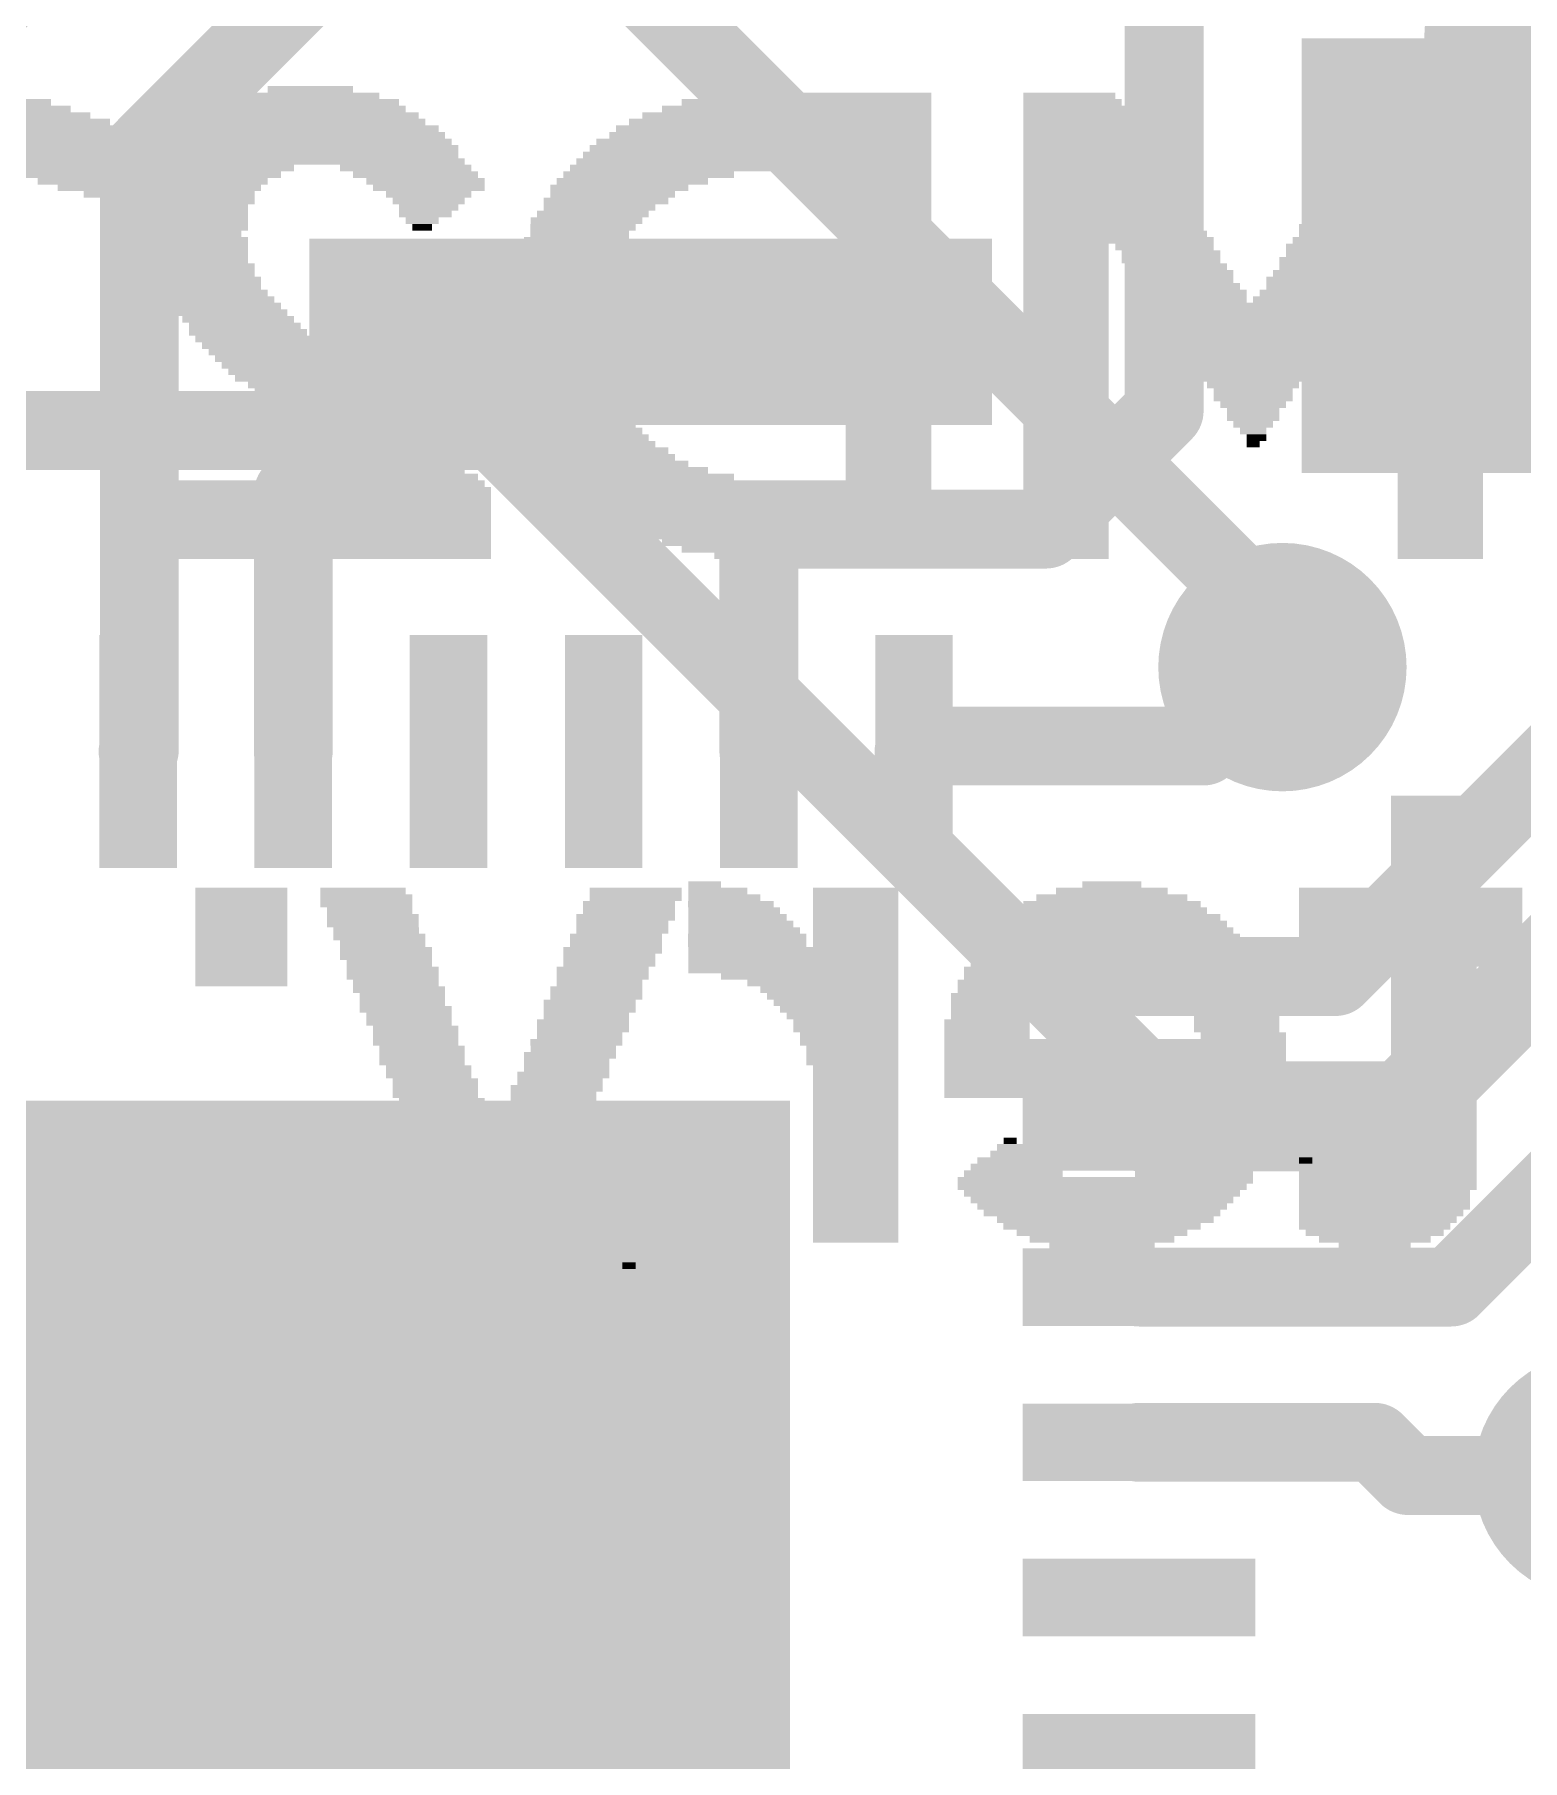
# Model space of a CAD drawing. Extents: x -25.4 to 25.4, y -25.4 to 25.5.
# Drawn here: x -0.08 to 4.71, y 9.69 to 15.25 of the extents above; entities that cross this region are included whole.
import ezdxf

# ---------------------------------------------------------------- set-up
doc = ezdxf.new("R2010")
doc.units = 0
for name, color, linetype in [('1', 12, 'CONTINUOUS'), ('16', 132, 'CONTINUOUS'), ('18', 110, 'CONTINUOUS'), ('20', 53, 'CONTINUOUS'), ('204', 40, 'CONTINUOUS')]:
    doc.layers.add(name, color=color, linetype=linetype)

# ---------------------------------------------------------------- blocks, each defined once
blk = doc.blocks.new('RECT')
blk.add_solid([(-0.5, -0.5), (0.5, -0.5), (-0.5, 0.5), (0.5, 0.5)])
blk = doc.blocks.new('ROUNDV')
at = {"const_width": 0.5}
blk.add_lwpolyline([(0, -0.25, 1), (0, 0.25, 1), (0, -0.25)], format="xyb", dxfattribs=at)

msp = doc.modelspace()

# ---------------------------------------------------------------- linework, layer by layer
at = {"layer": '1'}
for points, const_width in [([(0, 20.32, 0.4142), (-20.32, 0)], 0.254), ([(20.32, 0, 0.4142), (0, 20.32)], 0.254), ([(4.8514, 15.24, 1), (4.5466, 15.24)], 0.3048), ([(4.5912, 15.3478, 1), (4.8068, 15.1322)], 0.3048), ([(0.3175, 14.859, 1), (0.1905, 14.859)], 0.127), ([(0.2091, 14.9039, 1), (0.2989, 14.8141)], 0.127), ([(4.5466, 14.533, 1), (4.8514, 14.533)], 0.3048), ([(1.27, 14.351, 1), (1.27, 14.224)], 0.127), ([(1.3149, 14.2426, 1), (1.2251, 14.3324)], 0.127), ([(1.9015, 14.224, 1), (1.9015, 14.351)], 0.127), ([(3.6009, 13.9886, 1), (3.5111, 14.0784)], 0.127), ([(3.4925, 14.0335, 1), (3.6195, 14.0335)], 0.127), ([(0.8135, 13.7675, 1), (0.6865, 13.7675)], 0.127), ([(0.7051, 13.8124, 1), (0.7949, 13.7226)], 0.127), ([(2.3135, 13.6525, 1), (2.1865, 13.6525)], 0.127), ([(2.25, 13.716, 1), (2.25, 13.589)], 0.127), ([(3.1301, 13.6974, 1), (3.2199, 13.6076)], 0.127), ([(3.175, 13.589, 1), (3.175, 13.716)], 0.127), ([(3.9819, 13.1631, 1), (3.8921, 13.2529)], 0.127), ([(0.2989, 12.8956, 1), (0.2091, 12.9854)], 0.127), ([(2.7675, 13.0175, 1), (2.7675, 12.8905)], 0.127), ([(2.8124, 12.9091, 1), (2.7226, 12.9989)], 0.127), ([(3.6381, 12.9989, 1), (3.7279, 12.9091)], 0.127), ([(3.683, 12.8905, 1), (3.683, 13.0175)], 0.127), ([(0.2051, 12.9814, 1), (0.2949, 12.8916)], 0.127), ([(2.7051, 12.9814, 1), (2.7949, 12.8916)], 0.127), ([(0.1905, 12.9405, 1), (0.3175, 12.9405)], 0.127), ([(0.6865, 12.9365, 1), (0.8135, 12.9365)], 0.127), ([(2.1865, 12.9365, 1), (2.3135, 12.9365)], 0.127), ([(3.475, 12.275, 1), (3.475, 12.148)], 0.127), ([(4.0631, 12.2564, 1), (4.1529, 12.1666)], 0.127), ([(4.108, 12.148, 1), (4.108, 12.275)], 0.127), ([(3.475, 11.775, 1), (3.475, 11.648)], 0.127), ([(4.2371, 11.7564, 1), (4.3269, 11.6666)], 0.127), ([(4.282, 11.648, 1), (4.282, 11.775)], 0.127), ([(3.475, 11.275, 1), (3.475, 11.148)], 0.127), ([(4.4356, 11.2564, 1), (4.5254, 11.1666)], 0.127), ([(4.4805, 11.148, 1), (4.4805, 11.275)], 0.127), ([(3.475, 10.775, 1), (3.475, 10.648)], 0.127), ([(4.2794, 10.7564, 1), (4.1896, 10.6666)], 0.127), ([(4.2345, 10.648, 1), (4.2345, 10.775)], 0.127), ([(4.3415, 10.668, 1), (4.3415, 10.541)], 0.127), ([(4.2966, 10.5596, 1), (4.3864, 10.6494)], 0.127)]:
    msp.add_lwpolyline(points, format="xyb", dxfattribs=dict(at, const_width=const_width))
for points, const_width in [([(4.699, 15.24), (5.334, 15.875)], 0.6096), ([(0.381, 15.9385), (-1.25, 14.3075)], 0.254), ([(0.254, 14.859), (0.9525, 15.5575)], 0.254), ([(3.556, 14.0335), (3.556, 15.494)], 0.254), ([(4.699, 14.533), (4.699, 15.24)], 0.6096), ([(0.254, 14.859), (0.254, 12.9405)], 0.254), ([(0.75, 13.7675), (1.27, 14.2875)], 0.254), ([(1.27, 14.2875), (1.9015, 14.2875)], 0.254), ([(3.175, 13.6525), (3.556, 14.0335)], 0.254), ([(0.75, 12.9365), (0.75, 13.7675)], 0.254), ([(2.25, 12.9365), (2.25, 13.6525)], 0.254), ([(2.25, 13.6525), (3.175, 13.6525)], 0.254), ([(3.683, 12.954), (3.937, 13.208)], 0.254), ([(4.108, 12.2115), (4.9775, 13.081)], 0.254), ([(0.254, 12.9405), (0.25, 12.9365)], 0.254), ([(2.75, 12.9365), (2.7675, 12.954)], 0.254), ([(2.7675, 12.954), (3.683, 12.954)], 0.254), ([(4.282, 11.7115), (5.08, 12.5095)], 0.254), ([(3.475, 12.2115), (4.108, 12.2115)], 0.254), ([(3.475, 11.7115), (4.282, 11.7115)], 0.254), ([(4.4805, 11.2115), (4.8895, 11.6205)], 0.254), ([(3.475, 11.2115), (4.4805, 11.2115)], 0.254), ([(3.475, 10.7115), (4.2345, 10.7115)], 0.254), ([(4.2345, 10.7115), (4.3415, 10.6045)], 0.254), ([(4.3415, 10.6045), (4.953, 10.6045)], 0.254), ([(-0.25, 9.7115), (0, 9.4615)], 0.254)]:
    msp.add_lwpolyline(points, dxfattribs=dict(at, const_width=const_width))
at = {"layer": '16'}
for points, const_width in [([(0, 20.32, 0.4142), (-20.32, 0)], 0.254), ([(20.32, 0, 0.4142), (0, 20.32)], 0.254), ([(1.4419, 14.0149, 1), (1.3521, 13.9251)], 0.127), ([(1.397, 13.9065, 1), (1.397, 14.0335)], 0.127), ([(4.0454, 13.2266, 1), (3.9556, 13.3164)], 0.127), ([(3.9556, 13.2266, 1), (4.0454, 13.3164)], 0.127), ([(3.8921, 13.2529, 1), (3.9819, 13.1631)], 0.127), ([(3.556, 11.8745, 1), (3.556, 11.7475)], 0.127), ([(3.5111, 11.7661, 1), (3.6009, 11.8559)], 0.127), ([(4.2731, 11.8559, 1), (4.3629, 11.7661)], 0.127), ([(4.318, 11.7475, 1), (4.318, 11.8745)], 0.127), ([(0.1084, 11.1574, 1), (0.0186, 11.0676)], 0.127), ([(0.0635, 11.049, 1), (0.0635, 11.176)], 0.127)]:
    msp.add_lwpolyline(points, format="xyb", dxfattribs=dict(at, const_width=const_width))
at = {"layer": '16', "const_width": 0.254}
for points in [[(0.635, 16.637), (4.0005, 13.2715)], [(-0.508, 13.97), (1.397, 13.97)], [(1.397, 13.97), (3.556, 11.811)], [(4.0005, 13.2715), (3.937, 13.208)], [(4.318, 11.811), (5.207, 12.7)], [(3.556, 11.811), (4.318, 11.811)], [(0.0635, 11.1125), (-4.5085, 11.1125)], [(1.778, 9.398), (0.0635, 11.1125)]]:
    msp.add_lwpolyline(points, dxfattribs=at)
at = {"layer": '20', "const_width": 0.0254}
msp.add_lwpolyline([(-3.4925, 25.146, 14.4823), (3.4925, 25.146)], format="xyb", dxfattribs=at)

# ---------------------------------------------------------------- block references
at = {"layer": '1'}
for p, xscale, yscale, rotation in [((4.699, 14.533), 1.4, 1.4, 180), ((1.9015, 14.2875), 0.6, 2.2, 270), ((0.25, 12.9365), 0.75, 0.25, 270), ((0.75, 12.9365), 0.75, 0.25, 270), ((1.25, 12.9365), 0.75, 0.25, 270), ((1.75, 12.9365), 0.75, 0.25, 270), ((2.25, 12.9365), 0.75, 0.25, 270), ((2.75, 12.9365), 0.75, 0.25, 270), ((3.475, 12.2115), 0.75, 0.25, 180), ((3.475, 11.7115), 0.75, 0.25, 180), ((3.475, 11.2115), 0.75, 0.25, 180), ((3.475, 10.7115), 0.75, 0.25, 180), ((3.475, 10.2115), 0.75, 0.25, 180), ((3.475, 9.7115), 0.75, 0.25, 180)]:
    msp.add_blockref('RECT', p, dxfattribs=dict(at, xscale=xscale, yscale=yscale, rotation=rotation))
at = {"layer": '1', "xscale": 4.7, "yscale": 4.7}
msp.add_blockref('RECT', (0, 9.4615), dxfattribs=at)
at = {"layer": '18', "xscale": 0.8001, "yscale": 0.8001}
for p in [(3.937, 13.208), (3.937, 13.208), (1.651, 11.176), (1.651, 11.176), (4.953, 10.6045), (4.953, 10.6045)]:
    msp.add_blockref('ROUNDV', p, dxfattribs=at)
at = {"layer": '204', "yscale": 0.0212, "rotation": 180}
for p, xscale in [((0.8053, 15.069), 0.2752), ((-0.2001, 15.0267), 0.3387), ((-0.1683, 15.0056), 0.4022), ((0.8053, 15.0056), 0.6138), ((0.8159, 15.0267), 0.5503), ((0.8053, 15.0479), 0.4445), ((2.3716, 15.0056), 0.8678), ((2.4033, 15.0267), 0.8043), ((2.4457, 15.0479), 0.7196), ((3.25, 15.0479), 0.2963), ((3.2711, 15.0056), 0.3387), ((3.2606, 15.0267), 0.3175), ((4.4141, 15.0056), 0.3387), ((4.4247, 15.0479), 0.3175), ((4.4247, 15.0267), 0.3175), ((-0.1366, 14.9844), 0.4657), ((-0.1048, 14.9632), 0.5291), ((-0.0731, 14.9421), 0.5926), ((0.8159, 14.9421), 0.8043), ((0.8053, 14.9632), 0.7408), ((0.8159, 14.9844), 0.6773), ((2.2975, 14.9421), 1.016), ((2.3187, 14.9632), 0.9736), ((2.3398, 14.9844), 0.9313), ((3.2711, 14.9844), 0.3387), ((3.2817, 14.9632), 0.3598), ((3.2923, 14.9421), 0.381), ((4.3929, 14.9421), 0.381), ((4.4035, 14.9844), 0.3598), ((4.4035, 14.9632), 0.3598), ((-0.0731, 14.9209), 0.5926), ((-0.0731, 14.8997), 0.5926), ((0.8159, 14.9209), 0.8466), ((0.8265, 14.8997), 0.8678), ((2.2658, 14.8997), 1.0795), ((2.2869, 14.9209), 1.0371), ((3.2923, 14.9209), 0.381), ((3.3029, 14.8997), 0.4022), ((4.3823, 14.9209), 0.4022), ((4.3823, 14.8997), 0.4022), ((-0.0836, 14.8786), 0.5715), ((-0.0836, 14.8574), 0.5715), ((-0.0836, 14.8362), 0.5715), ((0.8159, 14.8574), 0.9313), ((0.8265, 14.8362), 0.9525), ((0.8265, 14.8786), 0.9101), ((2.234, 14.8362), 1.143), ((2.2446, 14.8574), 1.1218), ((2.2552, 14.8786), 1.1006), ((3.3135, 14.8786), 0.4233), ((3.3135, 14.8574), 0.4233), ((3.3241, 14.8362), 0.4445), ((4.3612, 14.8574), 0.4445), ((4.3612, 14.8362), 0.4445), ((4.3718, 14.8786), 0.4233), ((-0.0836, 14.8151), 0.5715), ((-0.0942, 14.7939), 0.5503), ((0.5407, 14.8151), 0.4233), ((0.5196, 14.7939), 0.381), ((1.1122, 14.8151), 0.4233), ((1.144, 14.7939), 0.4022), ((1.8954, 14.7939), 0.5503), ((2.2234, 14.8151), 1.1641), ((2.6679, 14.7939), 0.2752), ((3.3346, 14.7939), 0.4657), ((3.3241, 14.8151), 0.4445), ((4.3506, 14.8151), 0.4657), ((4.3506, 14.7939), 0.4657), ((0.0539, 14.7727), 0.254), ((0.0857, 14.7516), 0.1905), ((0.128, 14.7304), 0.1058), ((0.4772, 14.7516), 0.3387), ((0.4667, 14.7304), 0.3175), ((0.4984, 14.7727), 0.3387), ((1.1757, 14.7727), 0.381), ((1.1863, 14.7516), 0.3598), ((1.1863, 14.7304), 0.2752), ((1.8001, 14.7516), 0.4445), ((1.7789, 14.7304), 0.4022), ((1.8424, 14.7727), 0.4868), ((2.6679, 14.7727), 0.2752), ((2.6679, 14.7516), 0.2752), ((2.6679, 14.7304), 0.2752), ((3.3452, 14.7727), 0.4868), ((3.3452, 14.7516), 0.4868), ((3.3558, 14.7304), 0.508), ((4.3294, 14.7516), 0.508), ((4.3294, 14.7304), 0.508), ((4.34, 14.7727), 0.4868), ((0.4667, 14.7092), 0.3175), ((0.4561, 14.6881), 0.2963), ((0.4561, 14.6669), 0.2963), ((1.1863, 14.7092), 0.2328), ((1.1863, 14.6881), 0.1905), ((1.1757, 14.6669), 0.1693), ((1.7155, 14.6669), 0.3598), ((1.7366, 14.6881), 0.3598), ((1.7578, 14.7092), 0.4021), ((2.6679, 14.7092), 0.2752), ((2.6679, 14.6881), 0.2752), ((2.6679, 14.6669), 0.2752), ((3.377, 14.6669), 0.5503), ((3.3664, 14.7092), 0.5291), ((3.3664, 14.6881), 0.5291), ((4.3083, 14.6881), 0.5503), ((4.3083, 14.6669), 0.5503), ((4.3188, 14.7092), 0.5291), ((0.4561, 14.6457), 0.2963), ((0.4561, 14.6246), 0.2963), ((1.1651, 14.6457), 0.1058), ((1.1651, 14.6246), 0.0635), ((1.6837, 14.6246), 0.3387), ((1.6943, 14.6457), 0.3598), ((2.6679, 14.6457), 0.2752), ((2.6679, 14.6246), 0.2752), ((3.3875, 14.6457), 0.5715), ((3.3875, 14.6246), 0.5715), ((4.2871, 14.6246), 0.5926), ((4.2977, 14.6457), 0.5715), ((0.4455, 14.6034), 0.2752), ((0.4561, 14.5822), 0.2963), ((0.4561, 14.5611), 0.2963), ((1.6625, 14.5822), 0.3387), ((1.652, 14.5611), 0.3175), ((1.6731, 14.6034), 0.3175), ((2.6679, 14.6034), 0.2752), ((2.6679, 14.5822), 0.2752), ((2.6679, 14.5611), 0.2752), ((3.3981, 14.6034), 0.5926), ((3.4087, 14.5822), 0.6138), ((3.2394, 14.5611), 0.2752), ((3.5569, 14.5611), 0.3175), ((4.1178, 14.5611), 0.3387), ((4.2765, 14.5822), 0.6138), ((4.2871, 14.6034), 0.5926), ((4.4458, 14.5611), 0.2752), ((0.4561, 14.5399), 0.2963), ((0.4561, 14.5187), 0.2963), ((0.4667, 14.4976), 0.3175), ((1.6308, 14.5187), 0.3175), ((1.6308, 14.4976), 0.3175), ((1.652, 14.5399), 0.3175), ((2.6679, 14.5399), 0.2752), ((2.6679, 14.5187), 0.2752), ((2.6679, 14.4976), 0.2752), ((3.2394, 14.5399), 0.2752), ((3.2394, 14.5187), 0.2752), ((3.2394, 14.4976), 0.2752), ((3.578, 14.5399), 0.3175), ((3.578, 14.5187), 0.3175), ((3.5992, 14.4976), 0.3175), ((4.0966, 14.5187), 0.3387), ((4.086, 14.4976), 0.3175), ((4.1072, 14.5399), 0.3175), ((4.4458, 14.5399), 0.2752), ((4.4458, 14.5187), 0.2752), ((4.4458, 14.4976), 0.2752), ((0.4772, 14.4764), 0.2963), ((0.4878, 14.4552), 0.3175), ((1.6202, 14.4764), 0.2963), ((1.6202, 14.4552), 0.2963), ((2.6679, 14.4764), 0.2752), ((2.6679, 14.4552), 0.2752), ((3.2394, 14.4764), 0.2752), ((3.2394, 14.4552), 0.2752), ((3.6204, 14.4764), 0.3175), ((3.6204, 14.4552), 0.3175), ((4.0543, 14.4552), 0.3387), ((4.0649, 14.4764), 0.3175), ((4.4458, 14.4764), 0.2752), ((4.4458, 14.4552), 0.2752), ((0.4878, 14.4341), 0.3175), ((0.5196, 14.3917), 0.3387), ((0.509, 14.4129), 0.3175), ((1.6096, 14.4341), 0.3175), ((1.6096, 14.4129), 0.3175), ((1.599, 14.3917), 0.2963), ((2.6679, 14.4341), 0.2752), ((2.6679, 14.4129), 0.2752), ((2.6679, 14.3917), 0.2752), ((3.2394, 14.4341), 0.2752), ((3.2394, 14.4129), 0.2752), ((3.2394, 14.3917), 0.2752), ((3.6415, 14.4341), 0.3175), ((3.6627, 14.4129), 0.3175), ((3.6627, 14.3917), 0.3175), ((4.0119, 14.3917), 0.3387), ((4.0225, 14.4129), 0.3175), ((4.0437, 14.4341), 0.3175), ((4.4458, 14.4341), 0.2752), ((4.4458, 14.4129), 0.2752), ((4.4458, 14.3917), 0.2752), ((0.5407, 14.3706), 0.3387), ((0.5513, 14.3494), 0.3598), ((1.599, 14.3706), 0.2963), ((1.599, 14.3494), 0.2963), ((2.6679, 14.3706), 0.2752), ((2.6679, 14.3494), 0.2752), ((3.2394, 14.3706), 0.2752), ((3.2394, 14.3494), 0.2752), ((3.8426, 14.3706), 0.635), ((3.8426, 14.3494), 0.5926), ((4.4458, 14.3706), 0.2752), ((4.4458, 14.3494), 0.2752), ((0.5725, 14.3282), 0.3598), ((0.6042, 14.2859), 0.381), ((0.5937, 14.3071), 0.3598), ((1.599, 14.3282), 0.2963), ((1.599, 14.3071), 0.2963), ((1.599, 14.2859), 0.2963), ((2.6679, 14.3282), 0.2752), ((2.6679, 14.3071), 0.2752), ((2.6679, 14.2859), 0.2752), ((3.2394, 14.3282), 0.2752), ((3.2394, 14.3071), 0.2752), ((3.2394, 14.2859), 0.2752), ((3.8426, 14.3282), 0.5926), ((3.8426, 14.3071), 0.5503), ((3.8426, 14.2859), 0.508), ((4.4458, 14.3282), 0.2752), ((4.4458, 14.3071), 0.2752), ((4.4458, 14.2859), 0.2752), ((0.6254, 14.2647), 0.381), ((0.6466, 14.2436), 0.381), ((0.6677, 14.2224), 0.381), ((1.599, 14.2647), 0.2963), ((1.599, 14.2436), 0.2963), ((1.599, 14.2224), 0.2963), ((2.6679, 14.2647), 0.2752), ((2.6679, 14.2436), 0.2752), ((2.6679, 14.2224), 0.2752), ((3.2394, 14.2647), 0.2752), ((3.2394, 14.2436), 0.2752), ((3.2394, 14.2224), 0.2752), ((3.8426, 14.2647), 0.508), ((3.8426, 14.2436), 0.4656), ((3.8426, 14.2224), 0.4233), ((4.4458, 14.2647), 0.2752), ((4.4458, 14.2436), 0.2752), ((4.4458, 14.2224), 0.2752), ((0.6889, 14.2012), 0.381), ((0.7207, 14.1801), 0.4022), ((1.6096, 14.2012), 0.3175), ((1.6096, 14.1801), 0.3175), ((2.6679, 14.2012), 0.2752), ((2.6679, 14.1801), 0.2752), ((3.2394, 14.2012), 0.2752), ((3.2394, 14.1801), 0.2752), ((3.8426, 14.2012), 0.4233), ((3.8426, 14.1801), 0.381), ((4.4458, 14.2012), 0.2752), ((4.4458, 14.1801), 0.2752), ((0.7418, 14.1589), 0.4022), ((0.763, 14.1378), 0.4022), ((0.7947, 14.1166), 0.381), ((1.6202, 14.1589), 0.2963), ((1.6202, 14.1378), 0.2963), ((1.6308, 14.1166), 0.3175), ((2.6679, 14.1589), 0.2752), ((2.6679, 14.1378), 0.2752), ((2.6679, 14.1166), 0.2752), ((3.2394, 14.1589), 0.2752), ((3.2394, 14.1378), 0.2752), ((3.2394, 14.1166), 0.2752), ((3.8426, 14.1589), 0.3387), ((3.8426, 14.1378), 0.3387), ((3.8426, 14.1166), 0.2963), ((4.4458, 14.1589), 0.2752), ((4.4458, 14.1378), 0.2752), ((4.4458, 14.1166), 0.2752), ((0.8159, 14.0954), 0.381), ((0.8371, 14.0743), 0.381), ((0.8688, 14.0531), 0.4022), ((1.6308, 14.0954), 0.3175), ((1.652, 14.0743), 0.3175), ((1.652, 14.0531), 0.3175), ((2.6679, 14.0954), 0.2752), ((2.6679, 14.0743), 0.2752), ((2.6679, 14.0531), 0.2752), ((3.2394, 14.0954), 0.2752), ((3.2394, 14.0743), 0.2752), ((3.2394, 14.0531), 0.2752), ((3.8426, 14.0954), 0.254), ((3.8426, 14.0743), 0.254), ((3.8426, 14.0531), 0.2117), ((4.4458, 14.0954), 0.2752), ((4.4458, 14.0743), 0.2752), ((4.4458, 14.0531), 0.2752), ((0.89, 14.0319), 0.4021), ((0.9217, 14.0108), 0.381), ((1.6625, 14.0319), 0.3387), ((1.6731, 14.0108), 0.3175), ((2.6679, 14.0319), 0.2752), ((2.6679, 14.0108), 0.2752), ((3.2394, 14.0319), 0.2752), ((3.2394, 14.0108), 0.2752), ((3.8426, 14.0319), 0.1693), ((3.8426, 14.0108), 0.1693), ((4.4458, 14.0319), 0.2752), ((4.4458, 14.0108), 0.2752), ((0.9429, 13.9896), 0.381), ((0.9641, 13.9684), 0.381), ((0.9958, 13.9473), 0.4022), ((1.6837, 13.9896), 0.3387), ((1.7049, 13.9684), 0.3387), ((1.7155, 13.9473), 0.3598), ((2.6679, 13.9896), 0.2752), ((2.6679, 13.9684), 0.2752), ((2.6679, 13.9473), 0.2752), ((3.2394, 13.9896), 0.2752), ((3.2394, 13.9684), 0.2752), ((3.2394, 13.9473), 0.2752), ((3.8426, 13.9896), 0.127), ((3.8426, 13.9684), 0.0847), ((3.8532, 13.9473), 0.0635), ((4.4458, 13.9896), 0.2752), ((4.4458, 13.9684), 0.2752), ((4.4458, 13.9473), 0.2752), ((1.017, 13.9261), 0.4022), ((1.0487, 13.9049), 0.381), ((1.7366, 13.9261), 0.3598), ((1.7578, 13.9049), 0.4021), ((2.6679, 13.9261), 0.2752), ((2.6679, 13.9049), 0.2752), ((3.2394, 13.9261), 0.2752), ((3.2394, 13.9049), 0.2752), ((3.8426, 13.9261), 0.0423), ((4.4458, 13.9261), 0.2752), ((4.4458, 13.9049), 0.2752), ((1.0699, 13.8838), 0.381), ((1.0911, 13.8626), 0.381), ((1.1122, 13.8414), 0.381), ((1.7789, 13.8838), 0.4022), ((1.8424, 13.8414), 0.4868), ((1.8107, 13.8626), 0.4233), ((2.6679, 13.8838), 0.2752), ((2.6679, 13.8626), 0.2752), ((2.6679, 13.8414), 0.2752), ((3.2394, 13.8838), 0.2752), ((3.2394, 13.8626), 0.2752), ((3.2394, 13.8414), 0.2752), ((4.4458, 13.8838), 0.2752), ((4.4458, 13.8626), 0.2752), ((4.4458, 13.8414), 0.2752), ((0.8265, 13.7991), 1.0795), ((0.8371, 13.7779), 1.1006), ((1.144, 13.8203), 0.4022), ((1.8954, 13.8203), 0.5503), ((2.2234, 13.7991), 1.1641), ((2.234, 13.7779), 1.143), ((2.6679, 13.8203), 0.2752), ((3.2394, 13.8203), 0.2752), ((3.2394, 13.7991), 0.2752), ((3.2394, 13.7779), 0.2752), ((4.4458, 13.8203), 0.2752), ((4.4458, 13.7991), 0.2752), ((4.4458, 13.7779), 0.2752), ((0.8371, 13.7568), 1.1006), ((0.8371, 13.7356), 1.1006), ((2.2446, 13.7568), 1.1218), ((2.2552, 13.7356), 1.1006), ((3.2394, 13.7568), 0.2752), ((3.2394, 13.7356), 0.2752), ((4.4458, 13.7568), 0.2752), ((4.4458, 13.7356), 0.2752), ((0.8371, 13.7144), 1.1006), ((0.8371, 13.6933), 1.1006), ((0.8371, 13.6721), 1.1006), ((2.2763, 13.7144), 1.0583), ((2.2869, 13.6933), 1.0371), ((2.3081, 13.6721), 0.9948), ((3.2394, 13.7144), 0.2752), ((3.2394, 13.6933), 0.2752), ((3.2394, 13.6721), 0.2752), ((4.4458, 13.7144), 0.2752), ((4.4458, 13.6933), 0.2752), ((4.4458, 13.6721), 0.2752), ((0.8371, 13.6509), 1.1006), ((0.8371, 13.6298), 1.1006), ((0.8371, 13.6086), 1.1006), ((2.3187, 13.6509), 0.9736), ((2.3398, 13.6298), 0.9313), ((2.3716, 13.6086), 0.8678), ((3.2394, 13.6509), 0.2752), ((3.2394, 13.6298), 0.2752), ((3.2394, 13.6086), 0.2752), ((4.4458, 13.6509), 0.2752), ((4.4458, 13.6298), 0.2752), ((4.4458, 13.6086), 0.2752), ((0.8371, 13.5874), 1.1006), ((0.8371, 13.5663), 1.1006), ((2.4033, 13.5874), 0.8043), ((2.4563, 13.5663), 0.6985), ((3.2394, 13.5874), 0.2752), ((3.2394, 13.5663), 0.2752), ((4.4458, 13.5874), 0.2752), ((4.4458, 13.5663), 0.2752), ((4.4247, 12.7831), 0.2752), ((4.4247, 12.762), 0.2752), ((4.4247, 12.7408), 0.2752), ((4.4247, 12.7196), 0.2752), ((4.4247, 12.6985), 0.2752), ((4.4247, 12.6773), 0.2752), ((4.4247, 12.6561), 0.2752), ((4.4247, 12.635), 0.2752), ((4.4247, 12.6138), 0.2752), ((4.4247, 12.5926), 0.2752), ((4.4247, 12.5715), 0.2752), ((2.0753, 12.508), 0.1058), ((3.3875, 12.508), 0.1905), ((4.4247, 12.5503), 0.2752), ((4.4247, 12.5291), 0.2752), ((4.4247, 12.508), 0.2752), ((0.5831, 12.4868), 0.2963), ((0.5831, 12.4657), 0.2963), ((0.5831, 12.4445), 0.2963), ((0.9746, 12.4868), 0.2752), ((0.9852, 12.4657), 0.2963), ((0.9852, 12.4445), 0.2963), ((1.8319, 12.4445), 0.2963), ((1.853, 12.4868), 0.2963), ((1.853, 12.4657), 0.2963), ((2.1176, 12.4868), 0.1905), ((2.1599, 12.4445), 0.2752), ((2.1388, 12.4657), 0.2328), ((2.5621, 12.4868), 0.2752), ((2.5621, 12.4657), 0.2752), ((2.5621, 12.4445), 0.2752), ((3.3875, 12.4445), 0.5715), ((3.3875, 12.4657), 0.4868), ((3.3876, 12.4868), 0.3598), ((4.3506, 12.4868), 0.7196), ((4.3506, 12.4657), 0.7196), ((4.3506, 12.4445), 0.7196), ((0.5831, 12.4233), 0.2963), ((0.5831, 12.4022), 0.2963), ((0.9958, 12.4233), 0.2752), ((1.0064, 12.4022), 0.2963), ((1.8213, 12.4022), 0.3175), ((1.8319, 12.4233), 0.2963), ((2.1811, 12.4022), 0.3175), ((2.1705, 12.4233), 0.2963), ((2.5621, 12.4233), 0.2752), ((2.5621, 12.4022), 0.2752), ((3.3875, 12.4022), 0.6985), ((3.3875, 12.4233), 0.6138), ((4.3506, 12.4233), 0.7196), ((4.3506, 12.4022), 0.7196), ((0.5831, 12.381), 0.2963), ((0.5831, 12.3598), 0.2963), ((0.5831, 12.3387), 0.2963), ((1.0064, 12.381), 0.2963), ((1.017, 12.3598), 0.2752), ((1.0276, 12.3387), 0.2963), ((1.7895, 12.3387), 0.2963), ((1.8107, 12.381), 0.2963), ((1.8107, 12.3598), 0.2963), ((2.1917, 12.381), 0.3387), ((2.2128, 12.3387), 0.381), ((2.2023, 12.3598), 0.3598), ((2.5621, 12.381), 0.2752), ((2.5621, 12.3598), 0.2752), ((2.5621, 12.3387), 0.2752), ((3.3875, 12.3387), 0.8255), ((3.3875, 12.3598), 0.7831), ((3.3875, 12.381), 0.7408), ((4.3506, 12.381), 0.7196), ((4.3506, 12.3598), 0.7196), ((4.3506, 12.3387), 0.7196), ((0.5831, 12.3175), 0.2963), ((0.5831, 12.2963), 0.2963), ((0.5831, 12.2752), 0.2963), ((1.0381, 12.3175), 0.2752), ((1.0487, 12.2963), 0.2963), ((1.0487, 12.2752), 0.2963), ((1.7789, 12.2963), 0.3175), ((1.7684, 12.2752), 0.2963), ((1.7895, 12.3175), 0.2963), ((2.2128, 12.3175), 0.381), ((2.361, 12.2963), 0.6773), ((2.361, 12.2752), 0.6773), ((2.5621, 12.3175), 0.2752), ((3.1336, 12.2752), 0.4022), ((3.3875, 12.3175), 0.8678), ((3.3875, 12.2963), 0.8678), ((3.6415, 12.2752), 0.4022), ((4.3506, 12.3175), 0.7196), ((4.3506, 12.2963), 0.7196), ((4.3506, 12.2752), 0.7196), ((0.5831, 12.254), 0.2963), ((0.5831, 12.2328), 0.2963), ((1.0593, 12.254), 0.2752), ((1.0699, 12.2328), 0.2963), ((1.7472, 12.2328), 0.2963), ((1.7684, 12.254), 0.2963), ((2.361, 12.254), 0.6773), ((2.361, 12.2328), 0.6773), ((3.0806, 12.2328), 0.3387), ((3.1018, 12.254), 0.3387), ((3.6839, 12.254), 0.3598), ((3.705, 12.2328), 0.3175), ((4.3506, 12.254), 0.7196), ((4.4247, 12.2328), 0.2752), ((0.5831, 12.2117), 0.2963), ((0.5831, 12.1905), 0.2963), ((1.0699, 12.2117), 0.2963), ((1.0805, 12.1905), 0.2752), ((1.0911, 12.1693), 0.2963), ((1.726, 12.1693), 0.2963), ((1.7366, 12.1905), 0.2752), ((1.7472, 12.2117), 0.2963), ((2.4139, 12.2117), 0.5715), ((2.4563, 12.1905), 0.4868), ((2.4774, 12.1693), 0.4445), ((3.0383, 12.1905), 0.2963), ((3.0383, 12.1693), 0.2963), ((3.0595, 12.2117), 0.2963), ((3.7262, 12.2117), 0.3175), ((3.7368, 12.1905), 0.2963), ((3.758, 12.1693), 0.2963), ((4.4247, 12.2117), 0.2752), ((4.4247, 12.1905), 0.2752), ((4.4247, 12.1693), 0.2752), ((1.1016, 12.1482), 0.2752), ((1.1016, 12.127), 0.2752), ((1.7049, 12.127), 0.2963), ((1.726, 12.1482), 0.2963), ((2.488, 12.1482), 0.4233), ((2.4986, 12.127), 0.4022), ((3.0171, 12.1482), 0.2963), ((3.0171, 12.127), 0.2963), ((3.758, 12.1482), 0.2963), ((3.7685, 12.127), 0.2752), ((4.4247, 12.1482), 0.2752), ((4.4247, 12.127), 0.2752), ((1.1122, 12.1058), 0.2963), ((1.1228, 12.0847), 0.2752), ((1.1228, 12.0635), 0.2752), ((1.6837, 12.0635), 0.2963), ((1.6943, 12.0847), 0.2752), ((1.7049, 12.1058), 0.2963), ((2.5092, 12.1058), 0.381), ((2.5198, 12.0847), 0.3598), ((2.5303, 12.0635), 0.3387), ((2.9854, 12.0635), 0.2752), ((3.0066, 12.1058), 0.2752), ((3.0066, 12.0847), 0.2752), ((3.7791, 12.1058), 0.2963), ((3.7897, 12.0847), 0.2752), ((3.7897, 12.0635), 0.2752), ((4.4247, 12.1058), 0.2752), ((4.4247, 12.0847), 0.2752), ((4.4247, 12.0635), 0.2752), ((1.144, 12.0423), 0.2752), ((1.144, 12.0212), 0.2752), ((1.144, 12), 0.2752), ((1.6625, 12), 0.2963), ((1.6837, 12.0423), 0.2963), ((1.6731, 12.0212), 0.2752), ((2.5303, 12.0423), 0.3387), ((2.5409, 12.0212), 0.3175), ((2.5409, 12), 0.3175), ((2.9854, 12.0423), 0.2752), ((2.9854, 12.0212), 0.2752), ((3.3981, 12), 1.1006), ((3.7897, 12.0423), 0.2752), ((3.8109, 12.0212), 0.2752), ((4.4247, 12.0423), 0.2752), ((4.4247, 12.0212), 0.2752), ((4.4247, 12), 0.2752), ((1.1651, 11.9788), 0.2752), ((1.1651, 11.9577), 0.2752), ((1.6414, 11.9577), 0.2963), ((1.652, 11.9788), 0.2752), ((2.5515, 11.9788), 0.2963), ((2.5515, 11.9577), 0.2963), ((3.3981, 11.9788), 1.1006), ((3.3981, 11.9577), 1.1006), ((4.4247, 11.9788), 0.2752), ((4.4247, 11.9577), 0.2752), ((1.1651, 11.9365), 0.2752), ((1.1863, 11.9153), 0.2752), ((1.1863, 11.8942), 0.2752), ((1.6202, 11.8942), 0.2963), ((1.6308, 11.9365), 0.2752), ((1.6308, 11.9153), 0.2752), ((2.5515, 11.9365), 0.2963), ((2.5621, 11.9153), 0.2752), ((2.5621, 11.8942), 0.2752), ((3.3981, 11.9365), 1.1006), ((3.3981, 11.9153), 1.1006), ((3.3981, 11.8942), 1.1006), ((4.4247, 11.9365), 0.2752), ((4.4247, 11.9153), 0.2752), ((4.4247, 11.8942), 0.2752), ((1.2075, 11.873), 0.2752), ((1.2075, 11.8518), 0.2752), ((1.2075, 11.8307), 0.2752), ((1.599, 11.8518), 0.2963), ((1.5885, 11.8307), 0.2752), ((1.6096, 11.873), 0.2752), ((2.5621, 11.873), 0.2752), ((2.5621, 11.8518), 0.2752), ((2.5621, 11.8307), 0.2752), ((3.3981, 11.873), 1.1006), ((3.3981, 11.8518), 1.1006), ((3.3981, 11.8307), 1.1006), ((4.4247, 11.873), 0.2752), ((4.4247, 11.8518), 0.2752), ((4.4247, 11.8307), 0.2752), ((1.2286, 11.8095), 0.2752), ((1.2286, 11.7883), 0.2752), ((1.5779, 11.7883), 0.2963), ((1.5885, 11.8095), 0.2752), ((2.5621, 11.8095), 0.2752), ((2.5621, 11.7883), 0.2752), ((3.8003, 11.8095), 0.2963), ((3.7897, 11.7883), 0.2752), ((4.4247, 11.8095), 0.2752), ((4.4247, 11.7883), 0.2752), ((1.2392, 11.7672), 0.254), ((1.2498, 11.746), 0.2752), ((1.2498, 11.7248), 0.2752), ((1.5461, 11.7248), 0.2752), ((1.5673, 11.7672), 0.2752), ((1.5673, 11.746), 0.2752), ((2.5621, 11.7672), 0.2752), ((2.5621, 11.746), 0.2752), ((2.5621, 11.7248), 0.2752), ((3.7791, 11.746), 0.2963), ((3.7791, 11.7248), 0.2963), ((3.7897, 11.7672), 0.2752), ((4.4247, 11.7672), 0.2752), ((4.4247, 11.746), 0.2752), ((4.4247, 11.7248), 0.2752), ((1.2604, 11.7037), 0.254), ((1.398, 11.6825), 0.5291), ((1.5461, 11.7037), 0.2752), ((2.5621, 11.7037), 0.2752), ((2.5621, 11.6825), 0.2752), ((3.0595, 11.6825), 0.0423), ((3.758, 11.7037), 0.2963), ((3.758, 11.6825), 0.2963), ((4.4247, 11.7037), 0.2752), ((4.4247, 11.6825), 0.2752), ((0.5831, 11.6614), 0.2963), ((0.5831, 11.6402), 0.2963), ((0.5831, 11.619), 0.2963), ((1.398, 11.6614), 0.5291), ((1.4085, 11.6402), 0.508), ((1.398, 11.619), 0.4868), ((2.5621, 11.6614), 0.2752), ((2.5621, 11.6402), 0.2752), ((2.5621, 11.619), 0.2752), ((3.0489, 11.619), 0.1905), ((3.0595, 11.6402), 0.127), ((3.0595, 11.6614), 0.0847), ((3.7156, 11.619), 0.3387), ((3.7262, 11.6402), 0.3175), ((3.7474, 11.6614), 0.3175), ((4.0119, 11.619), 0.0423), ((4.4141, 11.619), 0.2963), ((4.4247, 11.6614), 0.2752), ((4.4247, 11.6402), 0.2752), ((0.5831, 11.5979), 0.2963), ((0.5831, 11.5767), 0.2963), ((0.5831, 11.5555), 0.2963), ((1.4085, 11.5979), 0.4656), ((1.398, 11.5767), 0.4445), ((1.398, 11.5555), 0.4445), ((2.5621, 11.5979), 0.2752), ((2.5621, 11.5767), 0.2752), ((2.5621, 11.5555), 0.2752), ((3.3664, 11.5555), 0.9525), ((3.0701, 11.5767), 0.3175), ((3.0595, 11.5979), 0.254), ((3.6521, 11.5767), 0.381), ((3.6839, 11.5979), 0.3598), ((4.0331, 11.5979), 0.0847), ((4.2765, 11.5767), 0.5715), ((4.2765, 11.5555), 0.5715), ((4.3929, 11.5979), 0.3387), ((0.5831, 11.5344), 0.2963), ((0.5831, 11.5132), 0.2963), ((1.4085, 11.5344), 0.4233), ((1.398, 11.5132), 0.4022), ((2.5621, 11.5344), 0.2752), ((2.5621, 11.5132), 0.2752), ((3.3558, 11.5344), 0.9313), ((3.3558, 11.5132), 0.889), ((4.2765, 11.5344), 0.5715), ((4.2659, 11.5132), 0.5503), ((0.5831, 11.492), 0.2963), ((0.5831, 11.4709), 0.2963), ((0.5831, 11.4497), 0.2963), ((1.4085, 11.492), 0.381), ((1.398, 11.4709), 0.3598), ((1.398, 11.4497), 0.3598), ((2.5621, 11.492), 0.2752), ((2.5621, 11.4709), 0.2752), ((2.5621, 11.4497), 0.2752), ((3.3558, 11.492), 0.8466), ((3.3558, 11.4709), 0.8043), ((3.3558, 11.4497), 0.762), ((4.2659, 11.492), 0.5503), ((4.2659, 11.4709), 0.5503), ((4.2553, 11.4497), 0.5291), ((0.5831, 11.4285), 0.2963), ((0.5831, 11.4074), 0.2963), ((0.5831, 11.3862), 0.2963), ((1.398, 11.4285), 0.3175), ((1.398, 11.4074), 0.3175), ((1.4085, 11.3862), 0.2963), ((2.5621, 11.4285), 0.2752), ((2.5621, 11.4074), 0.2752), ((2.5621, 11.3862), 0.2752), ((3.3664, 11.4285), 0.6985), ((3.3558, 11.4074), 0.635), ((3.3558, 11.3862), 0.5503), ((4.2448, 11.4285), 0.508), ((4.2342, 11.4074), 0.4868), ((4.2342, 11.3862), 0.4445), ((0.5831, 11.365), 0.2963), ((1.398, 11.365), 0.2752), ((1.4085, 11.3439), 0.2963), ((2.5621, 11.365), 0.2752), ((3.3558, 11.365), 0.4657), ((3.3558, 11.3439), 0.3387), ((4.2342, 11.365), 0.3598), ((4.2342, 11.3439), 0.2328), ((1.4191, 11.3227), 0.2752), ((1.4297, 11.3015), 0.2963), ((1.4509, 11.2804), 0.2963), ((1.8319, 11.2804), 0.0423), ((1.4615, 11.2592), 0.3175), ((1.5885, 11.238), 0.5715), ((1.8107, 11.2592), 0.0847), ((1.599, 11.2169), 0.5503), ((1.599, 11.1957), 0.5503), ((1.6202, 11.1745), 0.5503), ((1.6308, 11.1534), 0.5291), ((1.6414, 11.1322), 0.5503), ((1.652, 11.111), 0.5291), ((1.6731, 11.0899), 0.5291), ((1.6731, 11.0687), 0.4868), ((1.6731, 11.0475), 0.4022), ((1.6625, 11.0264), 0.2963)]:
    msp.add_blockref('RECT', p, dxfattribs=dict(at, xscale=xscale))

doc.saveas('drawing.dxf')
